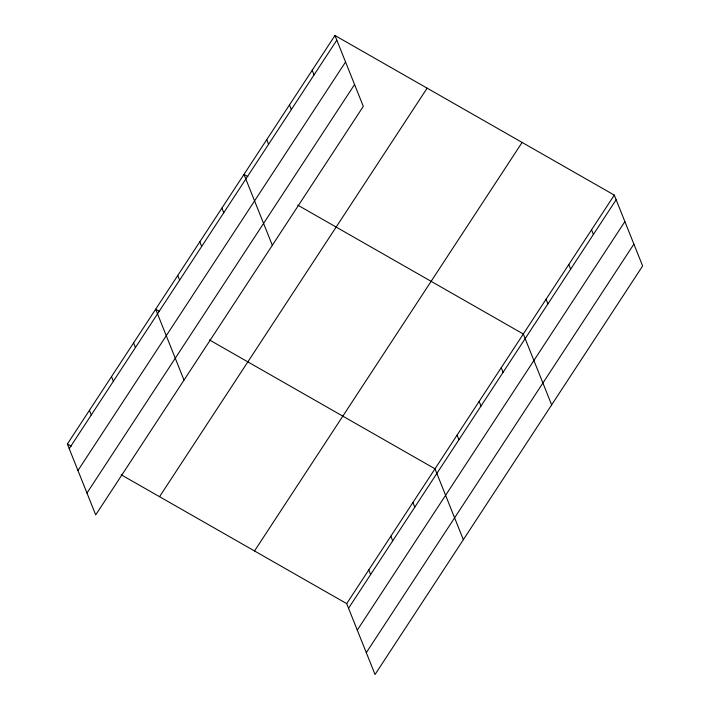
<?xml version="1.0" encoding="UTF-8"?>
<svg xmlns="http://www.w3.org/2000/svg" width="710" height="710" viewBox="0 0 710 710"><rect width="100%" height="100%" fill="white"/><g stroke="black" fill="none" stroke-linecap="round" stroke-linejoin="round"><path stroke-width="1.06" d="M334.96 35.5L363.307 106.376L95.708 514.901L67.361 444.025L334.96 35.5L614.292 195.099L642.639 265.975L375.04 674.5L346.693 603.624L121.135 474.75M69.216 448.658L336.815 40.133M77.958 470.517L345.557 61.992M86.966 493.042L354.565 84.517M159.546 496.689L427.136 88.164M254.517 550.96L522.107 142.435M346.693 603.624L614.292 195.099M348.548 608.257L616.138 199.732M357.29 630.116L624.889 221.591M366.298 652.641L633.897 244.116M247.817 176.595L243.974 174.403L272.32 245.269M297.747 205.119L523.305 334.002L551.652 404.877M159.51 311.406L155.667 309.214L184.014 380.09M209.441 339.93L434.999 468.813L463.346 539.689M67.361 444.025L71.204 446.217M591.545 229.827L593.4 234.46M568.799 264.555L570.654 269.179M546.052 299.274L547.907 303.907M501.233 367.7L503.079 372.333M479.152 401.407L481.007 406.04M312.214 70.228L314.068 74.861M457.08 435.106L458.926 439.738M289.467 104.947L291.322 109.58M412.927 502.52L414.773 507.144M266.72 139.675L268.575 144.307M390.846 536.219L392.701 540.851M368.774 569.926L370.62 574.559M221.902 208.101L223.756 212.734M199.821 241.808L201.675 246.441M177.748 275.507L179.603 280.139M133.595 342.912L135.441 347.545M111.514 376.62L113.369 381.252M89.442 410.318L91.288 414.951"/></g></svg>
